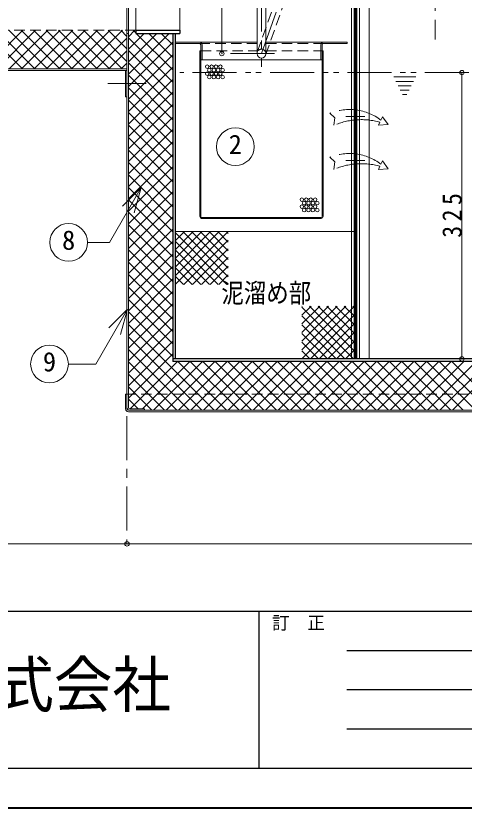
# Model space of a CAD drawing. Units: millimetres at full size, sheet at 1:10; details may follow other scales. Extents: x -2114 to 1936, y -1399 to 1411.
# Drawn here: x -1492 to -983, y -1399 to -499 of the extents above; entities that cross this region are included whole.
import ezdxf
from ezdxf.enums import TextEntityAlignment as Align

# ---------------------------------------------------------------- set-up
doc = ezdxf.new("R2010")
doc.units = ezdxf.units.MM
doc.header["$LTSCALE"] = 10
doc.header["$PDMODE"] = 32
doc.header["$PDSIZE"] = 5
for name, pattern in [('CHAIN1', [8, 5, -1, 1, -1]), ('DASHED1', [1.8, 1.2, -0.6]), ('DOUBLE_CHAIN1', [8.8, 5, -1, 0.6, -0.6, 0.6, -1])]:
    doc.linetypes.add(name, pattern=pattern)
doc.layers.add('0-0_ﾚｲﾔ1', color=4, linetype='Continuous', lineweight=9)
doc.styles.add('ＭＳ ゴシック', font='')
doc.styles.get('ＭＳ ゴシック').set_extended_font_data('MS Gothic')

msp = doc.modelspace()

# ---------------------------------------------------------------- linework, layer by layer
at = {"layer": '0-0_ﾚｲﾔ1', "linetype": 'CHAIN1'}
for p, q in [((-1015.92, -23.64), (-1015.92, -526.14)), ((-1213.17, -227.14), (-1213.17, -557.14)), ((-1213.17, -542.14), (-1107.17, -242.75)), ((-1198.17, -542.14), (-1258.17, -542.14)), ((-1344.32, -576.14), (-1387.52, -576.14)), ((-1095.67, -613.64), (-1117.17, -613.64)), ((-1095.67, -663.64), (-1117.17, -663.64)), ((-1365.92, -953.64), (-1365.92, -1098.64))]:
    msp.add_line(p, q, dxfattribs=at)
at = {"layer": '0-0_ﾚｲﾔ1', "color": 7, "lineweight": 18}
for p, q in [((-1110.92, -888.64), (-1110.92, -190.14)), ((-1107.92, -888.64), (-1107.92, -190.14)), ((-1104.92, -203.62), (-1104.92, -888.64)), ((-1101.92, -203.62), (-1101.92, -888.64)), ((-1218.17, -242.14), (-1218.17, -542.14)), ((-1208.17, -242.14), (-1208.17, -542.14)), ((-1355.92, -515.64), (-1355.92, -401.64)), ((-1305.92, -515.64), (-1305.92, -401.64)), ((-1364.32, -519.14), (-1365.92, -519.14)), ((-1365.92, -945.44), (-1365.92, -519.14)), ((-1364.32, -943.84), (-1364.32, -519.14)), ((-1310.67, -529.14), (-1310.67, -530.64)), ((-1310.67, -529.14), (-1283.67, -529.14)), ((-1142.67, -529.14), (-1115.67, -529.14)), ((-1115.67, -530.64), (-1115.67, -529.14)), ((-1283.67, -530.64), (-1310.67, -530.64)), ((-1282.17, -549.14), (-1282.17, -532.14)), ((-1144.17, -549.14), (-1144.17, -532.14)), ((-1142.67, -530.64), (-1115.67, -530.64)), ((-1282.17, -549.14), (-1280.67, -549.14)), ((-1145.67, -549.14), (-1144.17, -549.14)), ((-1365.92, -561.14), (-1865.92, -561.14)), ((-1365.92, -559.54), (-1864.32, -559.54)), ((-1367.52, -561.14), (-1367.52, -591.14)), ((-1365.92, -591.14), (-1367.52, -591.14)), ((-1349.95, -694), (-1385.97, -756.4)), ((-1349.95, -694), (-1371.16, -715.22)), ((-1349.95, -694), (-1357.71, -722.98)), ((-1385.97, -756.4), (-1410.78, -756.4)), ((-1365.38, -832.05), (-1401.42, -894.47)), ((-1365.38, -832.05), (-1386.59, -853.26)), ((-1365.38, -832.05), (-1373.14, -861.03)), ((-1401.42, -894.47), (-1432.52, -894.47)), ((-1365.92, -928.64), (-1367.52, -928.64)), ((-1367.52, -945.44), (-1367.52, -928.64)), ((-1364.32, -947.04), (-457.52, -947.04)), ((-1364.32, -948.64), (-457.52, -948.64)), ((-1362.72, -945.44), (-1345.92, -945.44)), ((-1345.92, -945.44), (-1345.92, -947.04))]:
    msp.add_line(p, q, dxfattribs=at)
at = {"layer": '0-0_ﾚｲﾔ1', "color": 5, "lineweight": 25}
for p, q in [((-1107.17, -191.64), (-1107.17, -888.64)), ((-1105.67, -191.64), (-1105.67, -888.64)), ((-1355.92, -515.64), (-1305.92, -515.64)), ((-1355.92, -515.64), (-1355.92, -519.14)), ((-1355.92, -519.14), (-1305.92, -519.14)), ((-1313.92, -519.14), (-1313.92, -891.64)), ((-1310.92, -888.64), (-1310.92, -519.14)), ((-1305.92, -515.64), (-1305.92, -519.14)), ((-507.92, -888.64), (-1313.92, -888.64)), ((-507.92, -891.64), (-1313.92, -891.64))]:
    msp.add_line(p, q, dxfattribs=at)
at = {"layer": '0-0_ﾚｲﾔ1'}
for p, q in [((-1090.92, -888.64), (-1090.92, -190.14)), ((-1258.17, -242.14), (-1258.17, -542.14)), ((-1365.92, -519.14), (-1365.92, -398.14)), ((-1364.32, -519.14), (-1364.32, -398.14)), ((-1528.55, -515.64), (-1484.65, -559.54)), ((-1528.06, -559.54), (-1484.16, -515.64)), ((-1514.41, -515.64), (-1470.51, -559.54)), ((-1513.92, -559.54), (-1470.02, -515.64)), ((-1500.26, -515.64), (-1456.36, -559.54)), ((-1499.77, -559.54), (-1455.87, -515.64)), ((-1486.12, -515.64), (-1442.22, -559.54)), ((-1485.63, -559.54), (-1441.73, -515.64)), ((-1471.98, -515.64), (-1428.08, -559.54)), ((-1471.49, -559.54), (-1427.59, -515.64)), ((-1457.84, -515.64), (-1413.94, -559.54)), ((-1457.35, -559.54), (-1413.45, -515.64)), ((-1443.7, -515.64), (-1399.8, -559.54)), ((-1443.2, -559.54), (-1399.3, -515.64)), ((-1429.55, -515.64), (-1385.65, -559.54)), ((-1429.06, -559.54), (-1385.16, -515.64)), ((-1415.41, -515.64), (-1371.51, -559.54)), ((-1414.92, -559.54), (-1371.02, -515.64)), ((-1401.27, -515.64), (-1365.92, -550.98)), ((-1387.13, -515.64), (-1365.92, -536.84)), ((-1372.98, -515.64), (-1365.92, -522.7)), ((-1364.32, -523.08), (-1356.88, -515.64)), ((-1364.32, -565.51), (-1317.95, -519.14)), ((-1364.32, -551.36), (-1332.09, -519.14)), ((-1364.32, -537.22), (-1346.24, -519.14)), ((-1358.84, -515.64), (-1355.92, -518.56)), ((-1355.34, -519.14), (-1313.92, -560.56)), ((-1341.2, -519.14), (-1313.92, -546.42)), ((-1327.06, -519.14), (-1313.92, -532.27)), ((-1400.78, -559.54), (-1365.92, -524.68)), ((-1364.32, -524.3), (-1313.92, -574.7)), ((-1364.32, -579.65), (-1313.92, -529.25)), ((-1283.67, -529.14), (-1218.17, -529.14)), ((-1208.17, -529.14), (-1142.67, -529.14)), ((-1386.64, -559.54), (-1365.92, -538.82)), ((-1364.32, -538.44), (-1313.92, -588.84)), ((-1144.17, -539.14), (-1143.17, -539.14)), ((-1143.17, -727.14), (-1143.17, -539.14)), ((-1364.32, -593.79), (-1313.92, -543.39)), ((-1372.49, -559.54), (-1365.92, -552.96)), ((-1364.32, -552.58), (-1313.92, -602.98)), ((-1364.32, -607.93), (-1313.92, -557.53)), ((-1282.17, -727.14), (-1282.17, -549.14)), ((-1280.67, -549.14), (-1145.67, -549.14)), ((-1144.17, -727.14), (-1144.17, -549.14)), ((-985.42, -563.64), (-985.42, -888.64)), ((-1364.32, -566.73), (-1313.92, -617.13)), ((-1364.32, -622.08), (-1313.92, -571.68)), ((-1364.32, -580.87), (-1313.92, -631.27)), ((-1364.32, -636.22), (-1313.92, -585.82)), ((-1364.32, -595.01), (-1313.92, -645.41)), ((-1364.32, -650.36), (-1313.92, -599.96)), ((-1364.32, -609.15), (-1313.92, -659.55)), ((-1364.32, -664.5), (-1313.92, -614.1)), ((-1364.32, -623.29), (-1313.92, -673.69)), ((-1364.32, -678.64), (-1313.92, -628.24)), ((-1364.32, -637.44), (-1313.92, -687.84)), ((-1364.32, -692.79), (-1313.92, -642.39)), ((-1364.32, -651.58), (-1313.92, -701.98)), ((-1364.32, -706.93), (-1313.92, -656.53)), ((-1364.32, -665.72), (-1313.92, -716.12)), ((-1364.32, -721.07), (-1313.92, -670.67)), ((-1364.32, -679.86), (-1313.92, -730.26)), ((-1364.32, -735.21), (-1313.92, -684.81)), ((-1364.32, -694.01), (-1313.92, -744.41)), ((-1364.32, -749.35), (-1313.92, -698.95)), ((-1364.32, -708.15), (-1313.92, -758.55)), ((-1364.32, -763.5), (-1313.92, -713.1)), ((-1364.32, -722.29), (-1313.92, -772.69)), ((-1364.32, -777.64), (-1313.92, -727.24)), ((-1145.17, -728.14), (-1281.17, -728.14)), ((-1364.32, -736.43), (-1313.92, -786.83)), ((-1145.17, -729.14), (-1281.17, -729.14)), ((-1364.32, -791.78), (-1313.92, -741.38)), ((-1310.92, -803.93), (-1251.13, -744.14)), ((-1310.92, -794.03), (-1261.03, -744.14)), ((-1310.92, -784.13), (-1270.93, -744.14)), ((-1310.92, -774.23), (-1280.83, -744.14)), ((-1310.92, -764.33), (-1290.73, -744.14)), ((-1310.92, -754.43), (-1300.63, -744.14)), ((-1310.92, -744.53), (-1310.53, -744.14)), ((-1107.17, -744.14), (-1310.92, -744.14)), ((-1310.92, -745.56), (-1252.34, -804.14)), ((-1302.44, -744.14), (-1250.92, -795.66)), ((-1292.54, -744.14), (-1250.92, -785.76)), ((-1282.64, -744.14), (-1250.92, -775.86)), ((-1272.74, -744.14), (-1250.92, -765.96)), ((-1262.84, -744.14), (-1250.92, -756.06)), ((-1252.94, -744.14), (-1250.92, -746.16)), ((-1364.32, -750.57), (-1313.92, -800.97)), ((-1310.92, -755.46), (-1262.24, -804.14)), ((-1301.23, -804.14), (-1250.92, -753.83)), ((-1364.32, -805.92), (-1313.92, -755.52)), ((-1291.33, -804.14), (-1250.92, -763.73)), ((-1364.32, -764.72), (-1313.92, -815.12)), ((-1364.32, -820.06), (-1313.92, -769.66)), ((-1310.92, -765.36), (-1272.14, -804.14)), ((-1364.32, -778.86), (-1313.92, -829.26)), ((-1310.92, -775.25), (-1282.04, -804.14)), ((-1281.43, -804.14), (-1250.92, -773.63)), ((-1364.32, -834.21), (-1313.92, -783.81)), ((-1310.92, -785.15), (-1291.94, -804.14)), ((-1271.53, -804.14), (-1250.92, -783.53)), ((-1364.32, -793), (-1313.92, -843.4)), ((-1364.32, -848.35), (-1313.92, -797.95)), ((-1310.92, -795.05), (-1301.84, -804.14)), ((-1261.63, -804.14), (-1250.92, -793.43)), ((-1364.32, -807.14), (-1313.92, -857.54)), ((-1251.73, -804.14), (-1250.92, -803.33)), ((-1364.32, -862.49), (-1313.92, -812.09)), ((-1364.32, -821.28), (-1313.92, -871.68)), ((-1364.32, -876.63), (-1313.92, -826.23)), ((-1364.32, -835.43), (-1313.92, -885.83)), ((-1167.17, -888.43), (-1107.38, -828.64)), ((-1167.17, -878.53), (-1117.28, -828.64)), ((-1167.17, -868.63), (-1127.18, -828.64)), ((-1167.17, -858.73), (-1137.08, -828.64)), ((-1167.17, -848.83), (-1146.98, -828.64)), ((-1167.17, -838.93), (-1156.88, -828.64)), ((-1167.17, -829.03), (-1166.78, -828.64)), ((-1167.17, -830.06), (-1108.59, -888.64)), ((-1158.69, -828.64), (-1107.17, -880.16)), ((-1148.79, -828.64), (-1107.17, -870.26)), ((-1138.89, -828.64), (-1107.17, -860.36)), ((-1128.99, -828.64), (-1107.17, -850.46)), ((-1119.09, -828.64), (-1107.17, -840.56)), ((-1109.19, -828.64), (-1107.17, -830.66)), ((-1364.32, -890.78), (-1313.92, -840.38)), ((-1167.17, -839.96), (-1118.49, -888.64)), ((-1157.48, -888.64), (-1107.17, -838.33)), ((-1364.32, -849.57), (-1266.85, -947.04)), ((-1167.17, -849.86), (-1128.39, -888.64)), ((-1147.58, -888.64), (-1107.17, -848.23)), ((-1364.32, -904.92), (-1313.92, -854.52)), ((-1167.17, -859.75), (-1138.29, -888.64)), ((-1137.68, -888.64), (-1107.17, -858.13)), ((-1364.32, -863.71), (-1281, -947.04)), ((-1364.32, -919.06), (-1313.92, -868.66)), ((-1167.17, -869.65), (-1148.19, -888.64)), ((-1127.78, -888.64), (-1107.17, -868.03)), ((-1364.32, -877.85), (-1295.14, -947.04)), ((-1167.17, -879.55), (-1158.09, -888.64)), ((-1117.88, -888.64), (-1107.17, -877.93)), ((-1364.32, -933.2), (-1313.92, -882.8)), ((-1107.98, -888.64), (-1107.17, -887.83)), ((-1364.32, -891.99), (-1309.28, -947.04)), ((-1362.41, -945.44), (-1308.61, -891.64)), ((-1348.27, -945.44), (-1294.47, -891.64)), ((-1335.73, -947.04), (-1280.33, -891.64)), ((-1321.59, -947.04), (-1266.19, -891.64)), ((-1308.11, -891.64), (-1252.71, -947.04)), ((-1307.45, -947.04), (-1252.05, -891.64)), ((-1293.97, -891.64), (-1238.57, -947.04)), ((-1293.3, -947.04), (-1237.9, -891.64)), ((-1279.83, -891.64), (-1224.43, -947.04)), ((-1279.16, -947.04), (-1223.76, -891.64)), ((-1265.69, -891.64), (-1210.29, -947.04)), ((-1265.02, -947.04), (-1209.62, -891.64)), ((-1251.54, -891.64), (-1196.14, -947.04)), ((-1250.88, -947.04), (-1195.48, -891.64)), ((-1237.4, -891.64), (-1182, -947.04)), ((-1236.73, -947.04), (-1181.33, -891.64)), ((-1223.26, -891.64), (-1167.86, -947.04)), ((-1222.59, -947.04), (-1167.19, -891.64)), ((-1209.12, -891.64), (-1153.72, -947.04)), ((-1208.45, -947.04), (-1153.05, -891.64)), ((-1194.97, -891.64), (-1139.57, -947.04)), ((-1194.31, -947.04), (-1138.91, -891.64)), ((-1180.83, -891.64), (-1125.43, -947.04)), ((-1180.17, -947.04), (-1124.77, -891.64)), ((-1166.69, -891.64), (-1111.29, -947.04)), ((-1166.02, -947.04), (-1110.62, -891.64)), ((-1152.55, -891.64), (-1097.15, -947.04)), ((-1151.88, -947.04), (-1096.48, -891.64)), ((-1138.41, -891.64), (-1083.01, -947.04)), ((-1137.74, -947.04), (-1082.34, -891.64)), ((-1124.26, -891.64), (-1068.86, -947.04)), ((-1123.6, -947.04), (-1068.2, -891.64)), ((-1110.12, -891.64), (-1054.72, -947.04)), ((-1109.46, -947.04), (-1054.06, -891.64)), ((-1095.98, -891.64), (-1040.58, -947.04)), ((-1095.31, -947.04), (-1039.91, -891.64)), ((-1081.84, -891.64), (-1026.44, -947.04)), ((-1081.17, -947.04), (-1025.77, -891.64)), ((-1067.7, -891.64), (-1012.3, -947.04)), ((-1067.03, -947.04), (-1011.63, -891.64)), ((-1053.55, -891.64), (-998.15, -947.04)), ((-1052.89, -947.04), (-997.49, -891.64)), ((-1039.41, -891.64), (-984.01, -947.04)), ((-1038.74, -947.04), (-983.34, -891.64)), ((-1025.27, -891.64), (-969.87, -947.04)), ((-1024.6, -947.04), (-969.2, -891.64)), ((-1011.13, -891.64), (-955.73, -947.04)), ((-1010.46, -947.04), (-955.06, -891.64)), ((-996.98, -891.64), (-941.58, -947.04)), ((-996.32, -947.04), (-940.92, -891.64)), ((-1364.32, -906.14), (-1323.42, -947.04)), ((-1364.32, -920.28), (-1337.56, -947.04)), ((-1364.32, -934.42), (-1353.31, -945.44)), ((-1865.92, -1098.64), (-1365.92, -1098.64)), ((-1365.92, -1098.64), (-455.92, -1098.64))]:
    msp.add_line(p, q, dxfattribs=at)
at = {"layer": '0-0_ﾚｲﾔ1', "linetype": 'DASHED1'}
for p, q in [((-1217.89, -540.47), (-1116.98, -255.49)), ((-1208.46, -543.81), (-1107.39, -258.36)), ((-1355.92, -515.64), (-1900.92, -515.64)), ((-1283.67, -530.64), (-1218.17, -530.64)), ((-1282.17, -539.14), (-1218.17, -539.14)), ((-1208.17, -530.64), (-1142.67, -530.64)), ((-1208.17, -539.14), (-1144.17, -539.14)), ((-1105.67, -626.14), (-1107.17, -626.14)), ((-1105.67, -651.14), (-1107.17, -651.14)), ((-1105.67, -676.14), (-1107.17, -676.14)), ((-455.92, -928.64), (-1365.92, -928.64))]:
    msp.add_line(p, q, dxfattribs=at)
at = {"layer": '0-0_ﾚｲﾔ1', "linetype": 'DOUBLE_CHAIN1'}
for p, q in [((-713.42, -563.64), (-1305.92, -563.64)), ((-1037.92, -568.64), (-1062.92, -568.64)), ((-1040.42, -573.64), (-1060.42, -573.64)), ((-1042.92, -578.64), (-1057.92, -578.64)), ((-1045.42, -583.64), (-1055.42, -583.64)), ((-1047.92, -588.64), (-1052.92, -588.64)), ((-1078.52, -619.92), (-1080.15, -623.52)), ((-1075.84, -613.99), (-1077.48, -617.61)), ((-1069.23, -622.75), (-1075.84, -613.99)), ((-1069.23, -622.75), (-1080.15, -623.52)), ((-1075.84, -663.99), (-1077.48, -667.61)), ((-1069.23, -672.75), (-1075.84, -663.99)), ((-1078.52, -669.92), (-1080.15, -673.52)), ((-1069.23, -672.75), (-1080.15, -673.52))]:
    msp.add_line(p, q, dxfattribs=at)
at = {"layer": '0-0_ﾚｲﾔ1', "color": 6, "lineweight": 25}
for p, q in [((-2068.92, -1175.06), (1891.08, -1175.06)), ((-1216.06, -1175.06), (-1216.06, -1353.64)), ((-1116.06, -1219.71), (-187.49, -1219.71)), ((-187.49, -1264.35), (-1116.06, -1264.35)), ((-187.49, -1308.99), (-1116.06, -1308.99)), ((1891.08, -1353.64), (-2068.92, -1353.64))]:
    msp.add_line(p, q, dxfattribs=at)
at = {"layer": '0-0_ﾚｲﾔ1', "color": 1, "lineweight": 40}
msp.add_line((1936.08, -1398.64), (-2113.92, -1398.64), dxfattribs=at)
at = {"layer": '0-0_ﾚｲﾔ1'}
msp.add_lwpolyline([(-1283.17, -727.14), (-1283.17, -539.14), (-1282.17, -539.14)], dxfattribs=at)
at = {"layer": '0-0_ﾚｲﾔ1', "color": 7, "lineweight": 18}
for points in [[(-1280.67, -532.14), (-1280.67, -539.14), (-1280.67, -549.14)], [(-1145.67, -532.14), (-1145.67, -539.14), (-1145.67, -549.14)]]:
    msp.add_lwpolyline(points, dxfattribs=at)
at = {"layer": '0-0_ﾚｲﾔ1', "linetype": 'DOUBLE_CHAIN1'}
for points in [[(-1135.36, -609.83), (-1129.67, -615.06), (-1130.9, -623.52)], [(-1135.36, -659.83), (-1129.67, -665.06), (-1130.9, -673.52)]]:
    msp.add_lwpolyline(points, dxfattribs=at)
at = {"layer": '0-0_ﾚｲﾔ1'}
for centre in [(-1274.83, -556.93), (-1269.83, -556.93), (-1264.83, -556.93), (-1259.83, -556.93), (-1274.83, -564.93), (-1272.33, -560.93), (-1269.83, -564.93), (-1267.33, -560.93), (-1264.83, -564.93), (-1262.33, -560.93), (-1259.83, -564.93), (-1257.33, -560.93), (-1272.33, -568.93), (-1267.33, -568.93), (-1262.33, -568.93), (-1257.33, -568.93), (-1167.22, -707.85), (-1164.72, -711.85), (-1162.22, -707.85), (-1159.72, -711.85), (-1157.22, -707.85), (-1154.72, -711.85), (-1152.22, -707.85), (-1149.72, -711.85), (-1167.22, -715.85), (-1164.72, -719.85), (-1162.22, -715.85), (-1159.72, -719.85), (-1157.22, -715.85), (-1154.72, -719.85), (-1152.22, -715.85), (-1149.72, -719.85)]:
    msp.add_circle(centre, 2, dxfattribs=at)
at = {"layer": '0-0_ﾚｲﾔ1', "color": 7, "lineweight": 18}
for centre in [(-1242.8, -647.77), (-1432.21, -756.4), (-1453.95, -894.47)]:
    msp.add_circle(centre, 21.43, dxfattribs=at)
for centre, radius, start, end in [((-1283.67, -532.14), 3, 0, 90), ((-1142.67, -532.14), 3, 90, 180), ((-1283.67, -532.14), 1.5, 0, 90), ((-1142.67, -532.14), 1.5, 90, 180), ((-1213.17, -542.14), 5, 180, 0), ((-1362.72, -943.84), 3.2, 180, 270), ((-1362.72, -943.84), 1.6, 180, 270), ((-1364.32, -945.44), 3.2, 180, 270), ((-1364.32, -945.44), 1.6, 180, 270)]:
    msp.add_arc(centre, radius, start, end, dxfattribs=at)
at = {"layer": '0-0_ﾚｲﾔ1', "linetype": 'DASHED1'}
msp.add_arc((-1213.17, -542.14), 5, 0, 180, dxfattribs=at)
at = {"layer": '0-0_ﾚｲﾔ1', "linetype": 'DOUBLE_CHAIN1'}
for centre, radius, start, end in [((-1113.24, -664.53), 59, 52.68807, 112.0121), ((-1099.53, -697), 79.9, 74.75767, 113.11778), ((-1113.24, -714.53), 59, 52.68807, 112.0121), ((-1099.53, -747), 79.9, 74.75767, 113.11778)]:
    msp.add_arc(centre, radius, start, end, dxfattribs=at)
at = {"layer": '0-0_ﾚｲﾔ1'}
for centre, radius, start, end in [((-1281.17, -727.14), 2, 180, 270), ((-1281.17, -727.14), 1, 180, 270), ((-1145.17, -727.14), 1, 270, 0), ((-1145.17, -727.14), 2, 270, 0)]:
    msp.add_arc(centre, radius, start, end, dxfattribs=at)
for p in [(-1258.17, -542.14), (-985.42, -563.64), (-985.42, -888.64), (-1365.92, -1098.64)]:
    msp.add_point(p, dxfattribs=at)

# ---------------------------------------------------------------- texts
at = {"layer": '0-0_ﾚｲﾔ1', "color": 7, "style": 'ＭＳ ゴシック'}
for s, height, p in [('2', 21.99, (-1250.3, -662.77)), ('8', 21.99, (-1439.71, -771.4)), ('9', 21.99, (-1461.45, -909.47)), ('訂\u3000正', 14.66, (-1201.06, -1200.06))]:
    msp.add_text(s, height=height, dxfattribs=at).set_placement(p, align=Align.BOTTOM_LEFT)
for s, height, width, p in [('泥溜め部', 21.99, 0.85, (-1258.67, -831.39)), ('工業株式会社', 51.32, 0.95, (-1714.99, -1299.35))]:
    msp.add_text(s, height=height, dxfattribs=dict(at, width=width)).set_placement(p, align=Align.BOTTOM_LEFT)
at = {"layer": '0-0_ﾚｲﾔ1', "color": 7, "insert": (-985.42, -751.14), "char_height": 21.99, "attachment_point": 7, "rotation": 90, "style": 'ＭＳ ゴシック'}
msp.add_mtext('\\T1.38;\\W0.9;325', dxfattribs=at)

doc.saveas('drawing.dxf')
